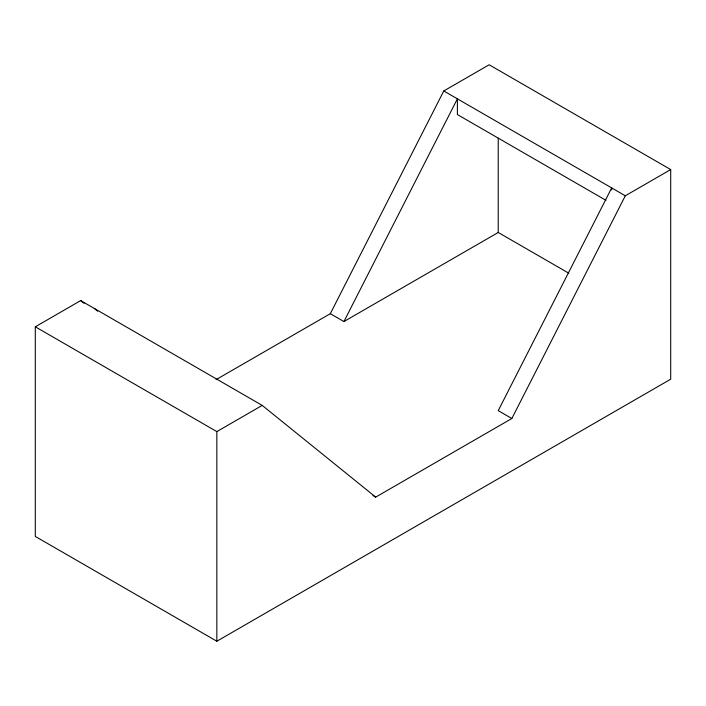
<?xml version="1.0" encoding="UTF-8"?>
<svg xmlns="http://www.w3.org/2000/svg" width="706" height="706" viewBox="0 0 706 706"><rect width="100%" height="100%" fill="white"/><g stroke="black" fill="none" stroke-linecap="round" stroke-linejoin="round"><path stroke-width="1.06" d="M216.054 379.66L330.311 313.693L443.774 90.968L489.161 64.767L670.7 169.572L670.7 379.201L216.839 641.233L35.3 536.428L35.3 326.799L80.687 300.588L262.226 405.403L375.689 497.121L511.85 418.508L625.313 195.783L670.7 169.572M330.311 313.693L343.919 321.557L457.391 98.831L457.391 114.549L605.986 200.345M343.919 321.557L498.233 232.468L568.718 273.16M35.3 326.799L216.839 431.604L262.226 405.403M443.774 90.968L625.313 195.783M511.85 418.508L498.233 410.645L611.696 187.92L611.696 190.011M372.971 495.55L375.689 497.121M94.304 308.451L97.71 311.214M80.687 300.588L84.102 303.351M498.233 138.129L498.233 232.468M216.839 431.604L216.839 641.233"/></g></svg>
